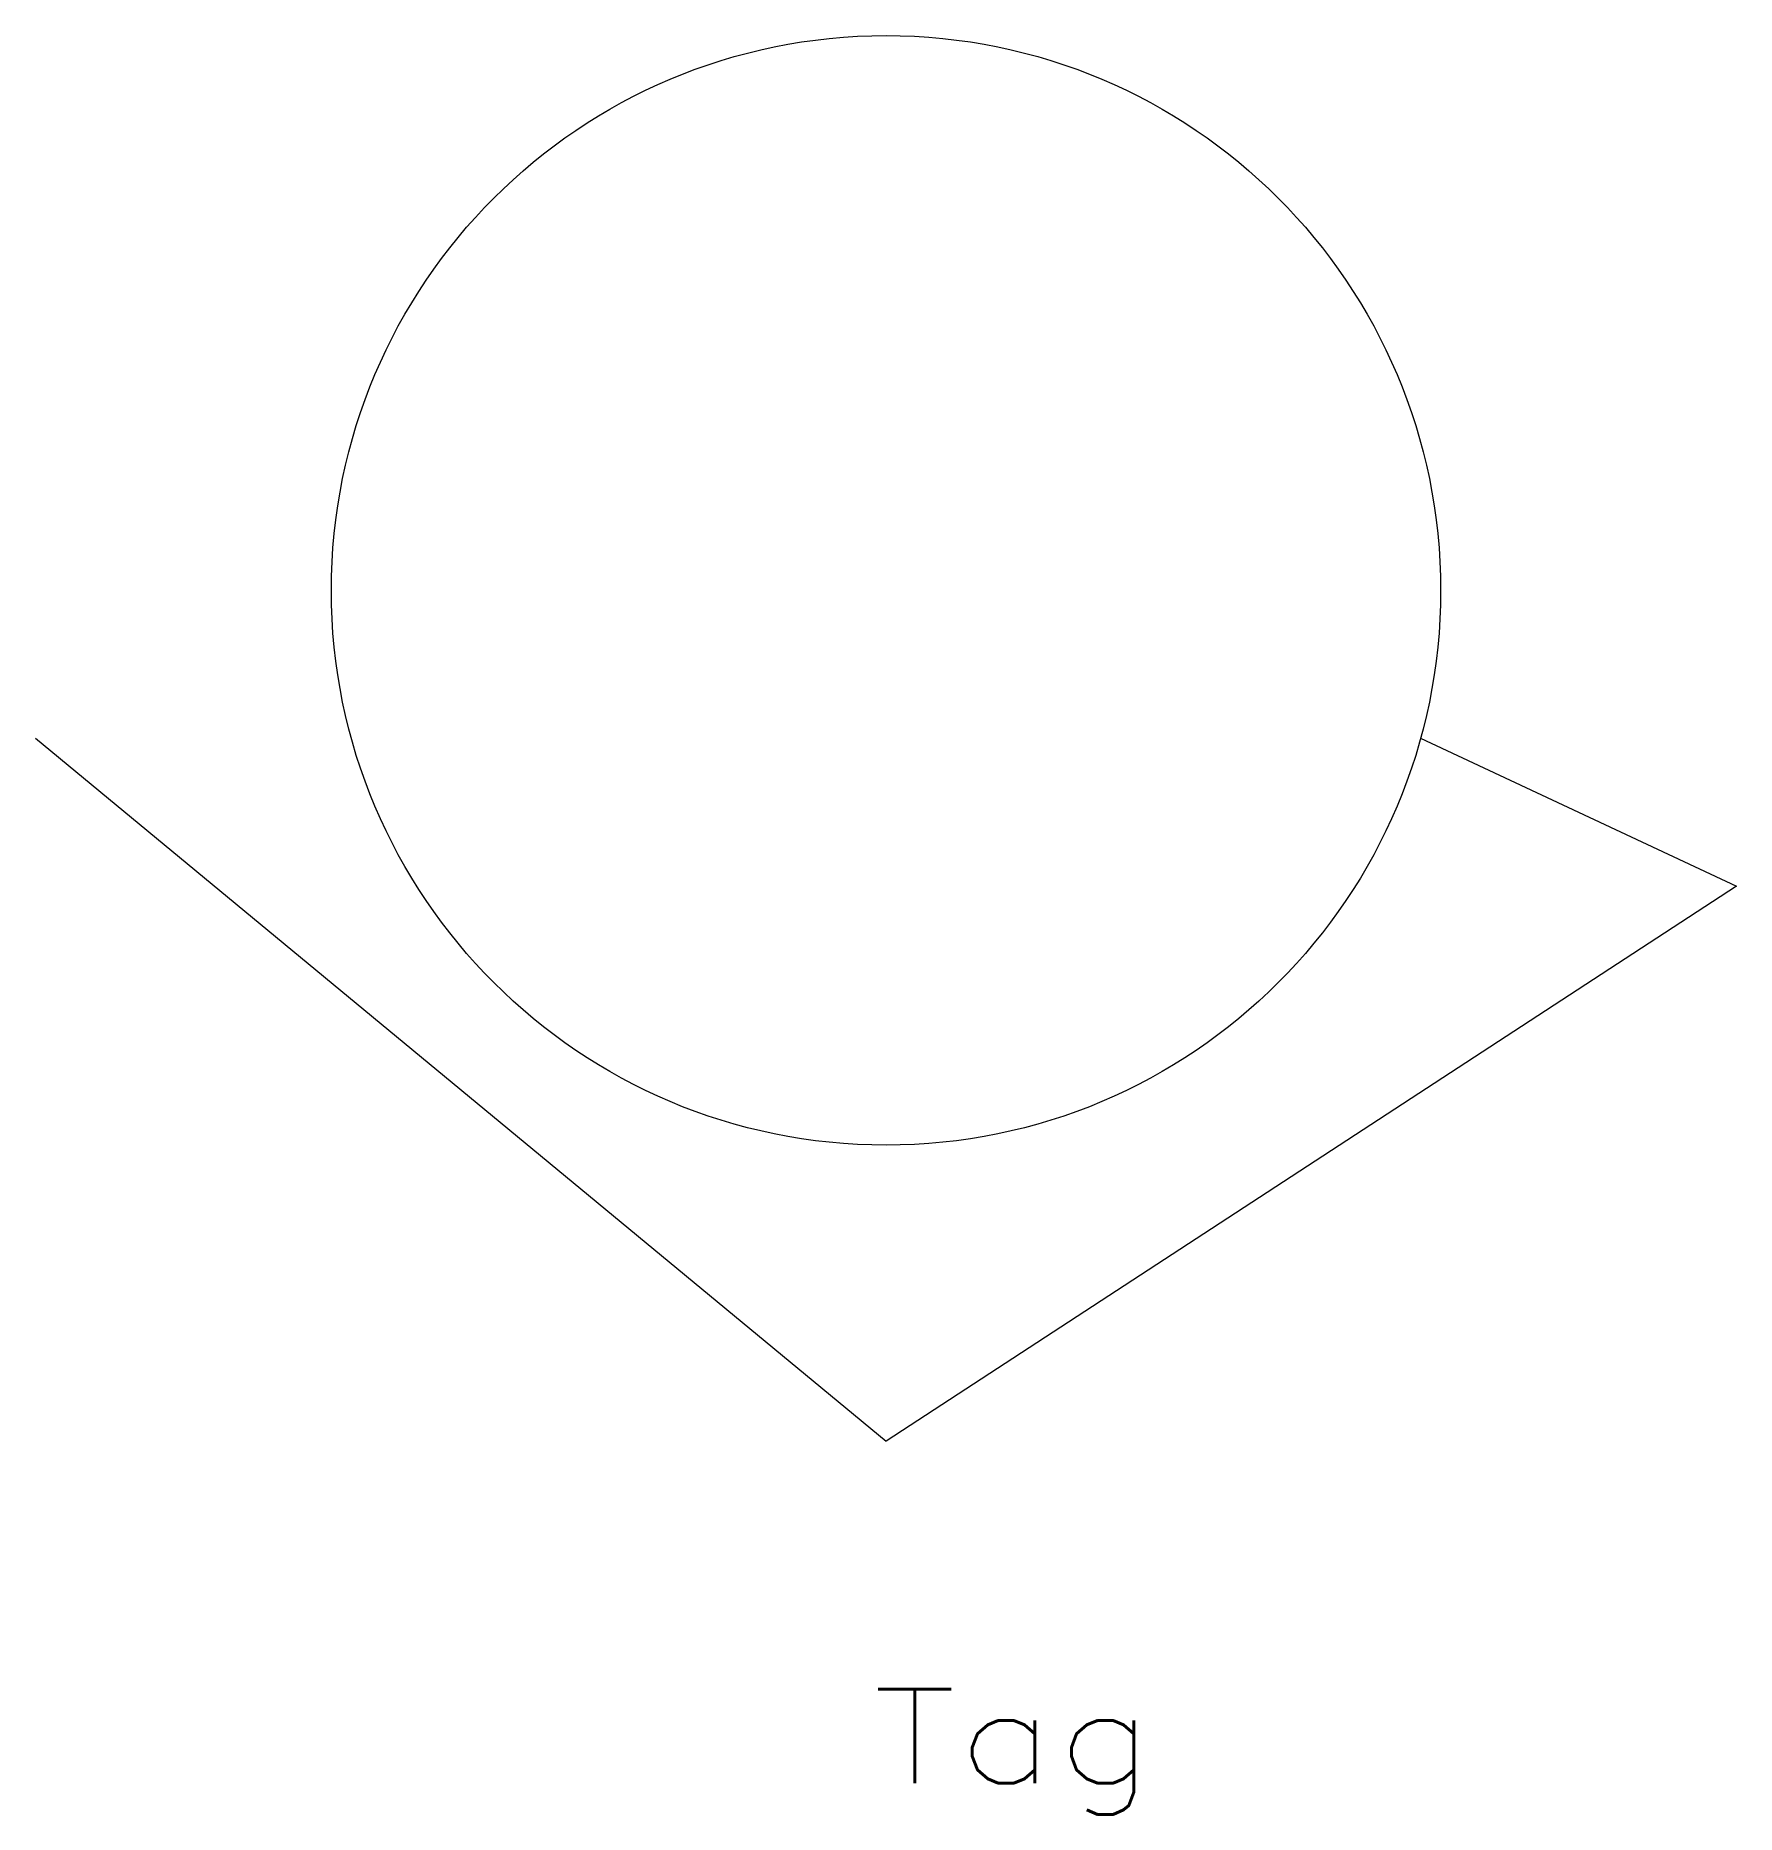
# Model space of a CAD drawing. Header units: inches. Extents: x -11.3 to 11.7, y -14.2 to 9.9.
import ezdxf
from ezdxf.enums import TextEntityAlignment as Align

# ---------------------------------------------------------------- set-up
doc = ezdxf.new("R2010")
doc.units = ezdxf.units.IN
doc.header["$MEASUREMENT"] = 0
doc.layers.get('0').update_dxf_attribs({"lineweight": 0})
doc.styles.add('_TCW_TXTSTY_1', font='TXT.SHX')

msp = doc.modelspace()

# ---------------------------------------------------------------- linework, layer by layer
at = {"linetype": 'Continuous'}
for p, q in [((-11.317, 0.367), (0.183, -9.133)), ((7.411, 0.367), (11.683, -1.633)), ((11.683, -1.633), (0.183, -9.133))]:
    msp.add_line(p, q, dxfattribs=at)
msp.add_circle((0.183, 2.367), 7.5, dxfattribs=at)

# ---------------------------------------------------------------- texts
at = {"color": 7, "linetype": 'Continuous', "style": '_TCW_TXTSTY_1', "width": 1.166667}
msp.add_text('Tag', height=1.27, dxfattribs=at).set_placement((0.008, -13.758), (3.818, -13.758), align=Align.FIT)

doc.saveas('drawing.dxf')
